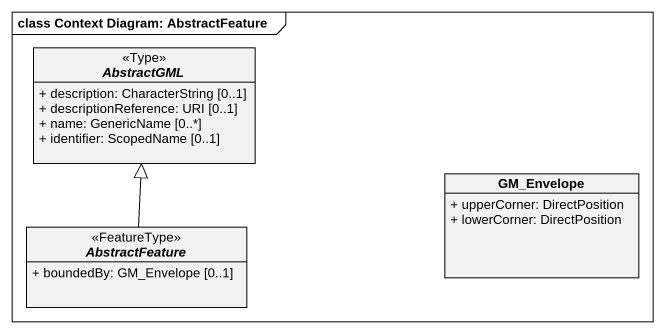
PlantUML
@startuml
mainframe class Context Diagram: AbstractFeature
hide circle
hide empty members
skinparam classAttributeIconSize 0
abstract class AbstractGML <<Type>> {
  + description: CharacterString [0..1]
  + descriptionReference: URI [0..1]
  + name: GenericName [0..*]
  + identifier: ScopedName [0..1]
}
class GM_Envelope {
  + upperCorner: DirectPosition
  + lowerCorner: DirectPosition
}
abstract class AbstractFeature <<FeatureType>> {
  + boundedBy: GM_Envelope [0..1]
}
AbstractFeature -up-|> AbstractGML
@enduml
